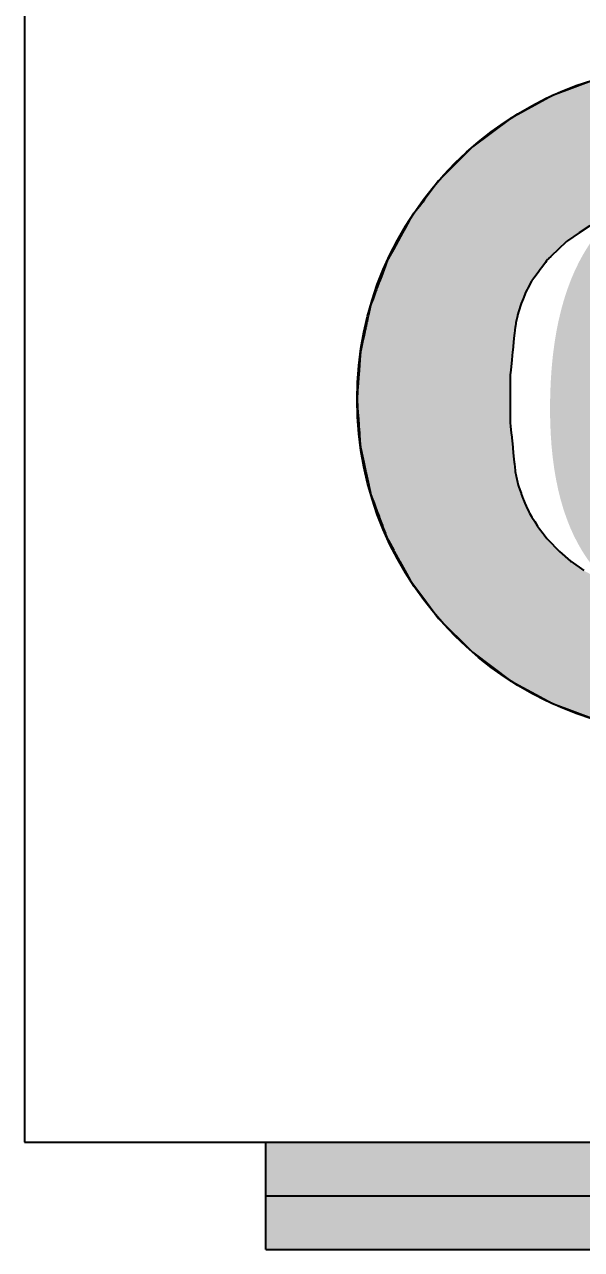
# Model space of a CAD drawing. Extents: x 2558 to 85222, y -662 to 28852.
# Drawn here: x 46371 to 46682, y 5809 to 6494 of the extents above; entities that cross this region are included whole.
import ezdxf

# ---------------------------------------------------------------- set-up
doc = ezdxf.new("R2010")
doc.units = 0
doc.header["$MEASUREMENT"] = 0
doc.layers.get('0').update_dxf_attribs({"linetype": 'CONTINUOUS'})
doc.layers.add('DIMENSION', color=2, linetype='CONTINUOUS')
doc.layers.add('TABLE', color=7, linetype='CONTINUOUS')
doc.styles.add('SHO', font='seo.shx', dxfattribs={"width": 1.2, "bigfont": 'sho.shx'})

# ---------------------------------------------------------------- blocks, each defined once
blk = doc.blocks.new('RCSTD3_DETAIL_OUTLINE')
at = {"layer": 'DIMENSION', "linetype": 'CONTINUOUS'}
for p, q in [((996.552017, 1147.63259), (971.570726, 1138.31505)), ((971.570726, 1138.31505), (948.169731, 1125.53714)), ((948.169731, 1125.53714), (926.825412, 1109.558983)), ((926.825412, 1109.558983), (907.972276, 1090.705846)), ((907.972276, 1090.705846), (900.476243, 1080.69232)), ((897.934357, 1077.296757), (895.454202, 1073.983658)), ((899.041697, 1078.775991), (897.934357, 1077.296757)), ((900.038128, 1080.107066), (899.041697, 1078.775991)), ((900.476243, 1080.69232), (900.038128, 1080.107066)), ((891.994118, 1069.361527), (890.524212, 1066.669595)), ((894.318083, 1072.465981), (891.994118, 1069.361527)), ((895.454202, 1073.983658), (894.318083, 1072.465981)), ((889.908888, 1065.542713), (887.706874, 1061.510026)), ((890.524212, 1066.669595), (889.908888, 1065.542713)), ((992.534569, 1065.542713), (986.595562, 1061.510026)), ((885.076208, 1056.69232), (882.657613, 1052.262995)), ((885.254573, 1057.018972), (885.076208, 1056.69232)), ((887.706874, 1061.510026), (885.254573, 1057.018972)), ((979.500443, 1056.69232), (974.817055, 1052.262995)), ((979.981509, 1057.018972), (979.500443, 1056.69232)), ((986.595562, 1061.510026), (979.981509, 1057.018972)), ((880.530241, 1048.367003), (879.851199, 1047.12343)), ((880.759471, 1048.786808), (880.530241, 1048.367003)), ((882.657613, 1052.262995), (880.759471, 1048.786808)), ((970.69759, 1048.367003), (969.382687, 1047.12343)), ((971.141475, 1048.786808), (970.69759, 1048.367003)), ((974.817055, 1052.262995), (971.141475, 1048.786808)), ((877.667726, 1041.80889), (876.517147, 1038.724068)), ((877.816348, 1042.207361), (877.667726, 1041.80889)), ((878.880725, 1045.061066), (877.816348, 1042.207361)), ((879.216208, 1045.960533), (878.880725, 1045.061066)), ((879.564138, 1046.597718), (879.216208, 1045.960533)), ((879.841494, 1047.105657), (879.564138, 1046.597718)), ((879.851199, 1047.12343), (879.841494, 1047.105657)), ((965.297816, 1041.80889), (963.024536, 1038.724068)), ((965.591459, 1042.207361), (965.297816, 1041.80889)), ((967.694424, 1045.061066), (965.591459, 1042.207361)), ((968.357263, 1045.960533), (967.694424, 1045.061066)), ((968.82682, 1046.597718), (968.357263, 1045.960533)), ((969.363895, 1047.105657), (968.82682, 1046.597718)), ((969.382687, 1047.12343), (969.363895, 1047.105657)), ((874.94719, 1034.514852), (873.45965, 1030.526601)), ((875.042751, 1034.77106), (874.94719, 1034.514852)), ((875.581587, 1036.215736), (875.042751, 1034.77106)), ((876.517147, 1038.724068), (875.581587, 1036.215736)), ((959.973789, 1034.514852), (957.830626, 1030.526601)), ((960.111467, 1034.77106), (959.973789, 1034.514852)), ((961.176084, 1036.215736), (960.111467, 1034.77106)), ((963.024536, 1038.724068), (961.176084, 1036.215736)), ((872.728723, 1028.56691), (871.283575, 1024.69232)), ((873.219724, 1029.883336), (872.728723, 1028.56691)), ((873.45965, 1030.526601), (873.219724, 1029.883336)), ((956.777548, 1028.56691), (955.157585, 1024.69232)), ((957.484955, 1029.883336), (956.777548, 1028.56691)), ((957.830626, 1030.526601), (957.484955, 1029.883336)), ((869.898668, 1020.979241), (868.699229, 1015.465508)), ((870.305059, 1022.068816), (869.898668, 1020.979241)), ((871.283575, 1024.69232), (870.305059, 1022.068816)), ((953.727678, 1020.979241), (952.042444, 1015.465508)), ((954.0607, 1022.068816), (953.727678, 1020.979241)), ((955.157585, 1024.69232), (954.0607, 1022.068816)), ((868.622135, 1015.111113), (867.794491, 1011.306493)), ((868.699229, 1015.465508), (868.622135, 1015.111113)), ((951.972226, 1015.111113), (951.218401, 1011.306493)), ((952.042444, 1015.465508), (951.972226, 1015.111113)), ((866.929452, 1007.329972), (866.444736, 1005.101768)), ((867.225812, 1008.69232), (866.929452, 1007.329972)), ((867.406215, 1009.521618), (867.225812, 1008.69232)), ((867.697495, 1010.86061), (867.406215, 1009.521618)), ((867.794491, 1011.306493), (867.697495, 1010.86061)), ((950.562932, 1007.329972), (950.338025, 1005.101768)), ((950.700443, 1008.69232), (950.562932, 1007.329972)), ((950.864756, 1009.521618), (950.700443, 1008.69232)), ((951.130056, 1010.86061), (950.864756, 1009.521618)), ((951.218401, 1011.306493), (951.130056, 1010.86061)), ((865.435124, 1000.460659), (864.428531, 995.833424)), ((866.263009, 1004.266384), (865.435124, 1000.460659)), ((866.444736, 1005.101768), (866.263009, 1004.266384)), ((949.869566, 1000.460659), (949.402508, 995.833424)), ((950.253704, 1004.266384), (949.869566, 1000.460659)), ((950.338025, 1005.101768), (950.253704, 1004.266384)), ((864.231176, 994.926198), (863.923616, 990.625956)), ((864.240385, 994.968531), (864.231176, 994.926198)), ((864.428531, 995.833424), (864.240385, 994.968531)), ((949.310935, 994.926198), (948.876883, 990.625956)), ((949.315208, 994.968531), (949.310935, 994.926198)), ((949.402508, 995.833424), (949.315208, 994.968531)), ((863.923616, 990.625956), (863.499234, 984.69232)), ((948.876883, 990.625956), (948.27796, 984.69232)), ((863.153379, 979.856629), (863.034444, 978.193702)), ((863.213149, 980.69232), (863.153379, 979.856629)), ((863.311736, 982.070743), (863.213149, 980.69232)), ((863.499234, 984.69232), (863.311736, 982.070743)), ((948.27796, 984.69232), (948.013347, 982.070743)), ((948.013347, 982.070743), (948.013347, 980.69232)), ((948.013347, 980.69232), (948.013347, 979.856629)), ((948.013347, 979.856629), (948.013347, 978.193702)), ((862.682793, 973.276983), (862.534966, 971.210081)), ((862.842535, 975.510467), (862.682793, 973.276983)), ((862.973602, 977.343019), (862.842535, 975.510467)), ((863.034444, 978.193702), (862.973602, 977.343019)), ((948.013347, 978.193702), (948.013347, 977.343019)), ((948.013347, 977.343019), (948.013347, 975.510467)), ((948.013347, 975.510467), (948.013347, 973.276983)), ((948.013347, 973.276983), (948.013347, 971.210081)), ((862.500468, 970.727744), (862.329105, 968.33177)), ((862.329105, 968.33177), (862.366779, 967.805018)), ((862.366779, 967.805018), (862.593457, 964.635647)), ((862.534966, 971.210081), (862.500468, 970.727744)), ((948.013347, 971.210081), (948.013347, 970.727744)), ((948.013347, 970.727744), (948.013347, 968.33177)), ((948.013347, 968.33177), (948.013347, 967.805018)), ((948.013347, 967.805018), (948.013347, 964.635647)), ((862.593457, 964.635647), (862.637729, 964.016646)), ((862.637729, 964.016646), (862.843656, 961.13741)), ((862.843656, 961.13741), (863.106318, 957.464912)), ((948.013347, 964.635647), (948.013347, 964.016646)), ((948.013347, 964.016646), (948.013347, 961.13741)), ((948.013347, 961.13741), (948.013347, 957.464912)), ((863.106318, 957.464912), (863.176316, 956.486203)), ((863.176316, 956.486203), (863.260161, 955.313896)), ((863.260161, 955.313896), (863.38772, 953.530391)), ((863.38772, 953.530391), (863.676785, 949.488741)), ((948.013347, 957.464912), (948.013347, 956.486203)), ((948.013347, 956.486203), (948.013347, 955.313896)), ((948.013347, 955.313896), (948.193368, 953.530391)), ((948.193368, 953.530391), (948.601319, 949.488741)), ((863.676785, 949.488741), (863.722645, 948.847537)), ((863.722645, 948.847537), (863.978065, 945.276294)), ((863.978065, 945.276294), (864.231176, 941.737341)), ((948.601319, 949.488741), (948.66604, 948.847537)), ((948.66604, 948.847537), (949.02651, 945.276294)), ((949.02651, 945.276294), (949.383721, 941.737341)), ((864.231176, 941.737341), (864.379433, 941.055814)), ((864.379433, 941.055814), (864.38851, 941.014085)), ((864.38851, 941.014085), (865.328653, 936.69232)), ((949.383721, 941.737341), (949.452512, 941.055814)), ((949.452512, 941.055814), (949.456724, 941.014085)), ((949.456724, 941.014085), (949.892949, 936.69232)), ((865.328653, 936.69232), (866.079029, 933.242899)), ((866.079029, 933.242899), (866.268796, 932.370554)), ((866.268796, 932.370554), (867.068947, 928.69232)), ((949.892949, 936.69232), (950.241122, 933.242899)), ((950.241122, 933.242899), (950.329174, 932.370554)), ((950.329174, 932.370554), (950.700443, 928.69232)), ((867.068947, 928.69232), (867.195982, 928.108345)), ((867.195982, 928.108345), (867.767805, 925.479721)), ((867.767805, 925.479721), (868.112344, 923.895899)), ((950.700443, 928.69232), (950.827404, 928.108345)), ((950.827404, 928.108345), (951.398887, 925.479721)), ((951.398887, 925.479721), (951.743223, 923.895899)), ((868.112344, 923.895899), (868.846355, 920.521704)), ((868.846355, 920.521704), (868.991551, 919.854249)), ((868.991551, 919.854249), (869.443046, 917.778763)), ((951.743223, 923.895899), (952.476799, 920.521704)), ((952.476799, 920.521704), (952.704008, 919.854249)), ((952.704008, 919.854249), (953.410526, 917.778763)), ((869.443046, 917.778763), (869.847454, 915.919727)), ((869.847454, 915.919727), (869.898668, 915.684299)), ((869.898668, 915.684299), (871.046713, 912.606271)), ((871.046713, 912.606271), (871.180629, 912.247229)), ((871.180629, 912.247229), (871.897947, 910.324025)), ((953.410526, 917.778763), (954.043361, 915.919727)), ((954.043361, 915.919727), (954.123503, 915.684299)), ((954.123503, 915.684299), (955.171297, 912.606271)), ((955.171297, 912.606271), (955.340259, 912.247229)), ((955.340259, 912.247229), (956.245307, 910.324025)), ((871.897947, 910.324025), (872.485404, 908.748992)), ((872.485404, 908.748992), (873.667518, 905.579621)), ((873.667518, 905.579621), (873.938165, 904.853989)), ((873.938165, 904.853989), (874.620431, 903.024764)), ((956.245307, 910.324025), (956.986507, 908.748992)), ((956.986507, 908.748992), (958.477993, 905.579621)), ((958.477993, 905.579621), (958.819471, 904.853989)), ((958.819471, 904.853989), (959.93703, 903.024764)), ((874.620431, 903.024764), (874.757639, 902.656895)), ((874.757639, 902.656895), (875.708455, 900.107657)), ((875.708455, 900.107657), (876.541502, 897.874173)), ((876.541502, 897.874173), (876.66513, 897.542713)), ((876.66513, 897.542713), (877.188483, 896.139549)), ((959.93703, 903.024764), (960.161778, 902.656895)), ((960.161778, 902.656895), (961.719227, 900.107657)), ((961.719227, 900.107657), (963.083766, 897.874173)), ((963.083766, 897.874173), (963.28627, 897.542713)), ((963.28627, 897.542713), (964.361167, 896.139549)), ((877.188483, 896.139549), (877.225009, 896.04162)), ((877.225009, 896.04162), (878.162537, 893.528011)), ((878.162537, 893.528011), (878.474233, 892.69232)), ((878.474233, 892.69232), (879.216208, 890.703007)), ((879.216208, 890.703007), (879.319159, 890.514467)), ((879.319159, 890.514467), (879.862401, 889.519594)), ((964.361167, 896.139549), (964.436185, 896.04162)), ((964.436185, 896.04162), (966.36174, 893.528011)), ((966.36174, 893.528011), (967.001923, 892.69232)), ((967.001923, 892.69232), (968.52584, 890.703007)), ((968.52584, 890.703007), (968.670271, 890.514467)), ((968.670271, 890.514467), (969.6071, 889.519594)), ((879.862401, 889.519594), (882.838691, 884.068926)), ((882.838691, 884.068926), (883.181118, 883.441817)), ((969.6071, 889.519594), (974.739762, 884.068926)), ((974.739762, 884.068926), (975.458624, 883.441817)), ((883.181118, 883.441817), (886.130584, 878.040274)), ((886.130584, 878.040274), (886.288294, 877.751449)), ((886.288294, 877.751449), (889.050788, 872.69232)), ((975.458624, 883.441817), (981.650476, 878.040274)), ((981.650476, 878.040274), (982.052824, 877.751449)), ((982.052824, 877.751449), (989.100443, 872.69232)), ((889.050788, 872.69232), (891.994118, 867.302013)), ((891.994118, 867.302013), (892.785379, 866.245012)), ((892.785379, 866.245012), (896.24753, 861.620119)), ((896.24753, 861.620119), (898.39629, 858.749712)), ((898.39629, 858.749712), (899.111217, 857.794682)), ((899.111217, 857.794682), (907.972276, 845.957693)), ((907.972276, 845.957693), (926.825412, 827.104557)), ((926.825412, 827.104557), (948.169731, 811.126399)), ((948.169731, 811.126399), (971.570726, 798.34849)), ((971.570726, 798.34849), (996.552017, 789.03095)), ((811.399227, 493.083584), (811.399227, 553.083584)), ((811.399227, 523.083584), (18233.971397, 523.083584))]:
    blk.add_line(p, q, dxfattribs=at)
blk.add_circle((1049.199488, 968.33177), 186.870384, dxfattribs=at)
for points in [[(996.552017, 1147.63259), (971.570726, 1138.31505), (1126.828251, 1138.31505)], [(971.570726, 1138.31505), (948.169731, 1125.53714), (1150.229245, 1125.53714)], [(948.169731, 1125.53714), (926.825412, 1109.558983), (1171.573565, 1109.558983)], [(926.825412, 1109.558983), (907.972276, 1090.705846), (1190.426701, 1090.705846)], [(907.972276, 1090.705846), (900.476243, 1080.69232), (1197.922734, 1080.69232)], [(897.934357, 1077.296757), (895.454202, 1073.983658), (1010.379184, 1073.983658)], [(899.041697, 1078.775991), (897.934357, 1077.296757), (1022.750611, 1077.296757)], [(900.038128, 1080.107066), (899.041697, 1078.775991), (1028.27421, 1078.775991)], [(900.476243, 1080.69232), (900.038128, 1080.107066), (1041.073003, 1080.107066)], [(891.994118, 1069.361527), (890.524212, 1066.669595), (994.194147, 1066.669595)], [(894.318083, 1072.465981), (891.994118, 1069.361527), (1000.15103, 1069.361527)], [(895.454202, 1073.983658), (894.318083, 1072.465981), (1007.020769, 1072.465981)], [(889.908888, 1065.542713), (887.706874, 1061.510026), (986.595562, 1061.510026)], [(890.524212, 1066.669595), (889.908888, 1065.542713), (992.534569, 1065.542713)], [(885.076208, 1056.69232), (882.657613, 1052.262995), (974.817055, 1052.262995)], [(885.254573, 1057.018972), (885.076208, 1056.69232), (979.500443, 1056.69232)], [(887.706874, 1061.510026), (885.254573, 1057.018972), (979.981509, 1057.018972)], [(880.530241, 1048.367003), (879.851199, 1047.12343), (969.382687, 1047.12343)], [(880.759471, 1048.786808), (880.530241, 1048.367003), (970.69759, 1048.367003)], [(882.657613, 1052.262995), (880.759471, 1048.786808), (971.141475, 1048.786808)], [(877.667726, 1041.80889), (876.517147, 1038.724068), (963.024536, 1038.724068)], [(877.816348, 1042.207361), (877.667726, 1041.80889), (965.297816, 1041.80889)], [(878.880725, 1045.061066), (877.816348, 1042.207361), (965.591459, 1042.207361)], [(879.216208, 1045.960533), (878.880725, 1045.061066), (967.694424, 1045.061066)], [(879.564138, 1046.597718), (879.216208, 1045.960533), (968.357263, 1045.960533)], [(879.841494, 1047.105657), (879.564138, 1046.597718), (968.82682, 1046.597718)], [(879.851199, 1047.12343), (879.841494, 1047.105657), (969.363895, 1047.105657)], [(874.94719, 1034.514852), (873.45965, 1030.526601), (957.830626, 1030.526601)], [(875.042751, 1034.77106), (874.94719, 1034.514852), (959.973789, 1034.514852)], [(875.581587, 1036.215736), (875.042751, 1034.77106), (960.111467, 1034.77106)], [(876.517147, 1038.724068), (875.581587, 1036.215736), (961.176084, 1036.215736)], [(872.728723, 1028.56691), (871.283575, 1024.69232), (955.157585, 1024.69232)], [(873.219724, 1029.883336), (872.728723, 1028.56691), (956.777548, 1028.56691)], [(873.45965, 1030.526601), (873.219724, 1029.883336), (957.484955, 1029.883336)], [(869.898668, 1020.979241), (868.699229, 1015.465508), (952.042444, 1015.465508)], [(870.305059, 1022.068816), (869.898668, 1020.979241), (953.727678, 1020.979241)], [(871.283575, 1024.69232), (870.305059, 1022.068816), (954.0607, 1022.068816)], [(868.622135, 1015.111113), (867.794491, 1011.306493), (951.218401, 1011.306493)], [(868.699229, 1015.465508), (868.622135, 1015.111113), (951.972226, 1015.111113)], [(866.929452, 1007.329972), (866.444736, 1005.101768), (950.338025, 1005.101768)], [(867.225812, 1008.69232), (866.929452, 1007.329972), (950.562932, 1007.329972)], [(867.406215, 1009.521618), (867.225812, 1008.69232), (950.700443, 1008.69232)], [(867.697495, 1010.86061), (867.406215, 1009.521618), (950.864756, 1009.521618)], [(867.794491, 1011.306493), (867.697495, 1010.86061), (951.130056, 1010.86061)], [(865.435124, 1000.460659), (864.428531, 995.833424), (949.402508, 995.833424)], [(866.263009, 1004.266384), (865.435124, 1000.460659), (949.869566, 1000.460659)], [(866.444736, 1005.101768), (866.263009, 1004.266384), (950.253704, 1004.266384)], [(864.231176, 994.926198), (863.923616, 990.625956), (948.876883, 990.625956)], [(864.240385, 994.968531), (864.231176, 994.926198), (949.310935, 994.926198)], [(864.428531, 995.833424), (864.240385, 994.968531), (949.315208, 994.968531)], [(863.923616, 990.625956), (863.499234, 984.69232), (948.27796, 984.69232)], [(863.153379, 979.856629), (863.034444, 978.193702), (948.013347, 978.193702)], [(863.213149, 980.69232), (863.153379, 979.856629), (948.013347, 979.856629)], [(863.311736, 982.070743), (863.213149, 980.69232), (948.013347, 980.69232)], [(863.499234, 984.69232), (863.311736, 982.070743), (948.013347, 982.070743)], [(862.682793, 973.276983), (862.534966, 971.210081), (948.013347, 971.210081)], [(862.842535, 975.510467), (862.682793, 973.276983), (948.013347, 973.276983)], [(862.973602, 977.343019), (862.842535, 975.510467), (948.013347, 975.510467)], [(863.034444, 978.193702), (862.973602, 977.343019), (948.013347, 977.343019)], [(862.500468, 970.727744), (862.329105, 968.33177), (948.013347, 968.33177)], [(862.329105, 968.33177), (862.366779, 967.805018), (948.013347, 967.805018)], [(862.366779, 967.805018), (862.593457, 964.635647), (948.013347, 964.635647)], [(862.534966, 971.210081), (862.500468, 970.727744), (948.013347, 970.727744)], [(862.593457, 964.635647), (862.637729, 964.016646), (948.013347, 964.016646)], [(862.637729, 964.016646), (862.843656, 961.13741), (948.013347, 961.13741)], [(862.843656, 961.13741), (863.106318, 957.464912), (948.013347, 957.464912)], [(863.106318, 957.464912), (863.176316, 956.486203), (948.013347, 956.486203)], [(863.176316, 956.486203), (863.260161, 955.313896), (948.013347, 955.313896)], [(863.260161, 955.313896), (863.38772, 953.530391), (948.193368, 953.530391)], [(863.38772, 953.530391), (863.676785, 949.488741), (948.601319, 949.488741)], [(863.676785, 949.488741), (863.722645, 948.847537), (948.66604, 948.847537)], [(863.722645, 948.847537), (863.978065, 945.276294), (949.02651, 945.276294)], [(863.978065, 945.276294), (864.231176, 941.737341), (949.383721, 941.737341)], [(864.231176, 941.737341), (864.379433, 941.055814), (949.452512, 941.055814)], [(864.379433, 941.055814), (864.38851, 941.014085), (949.456724, 941.014085)], [(864.38851, 941.014085), (865.328653, 936.69232), (949.892949, 936.69232)], [(865.328653, 936.69232), (866.079029, 933.242899), (950.241122, 933.242899)], [(866.079029, 933.242899), (866.268796, 932.370554), (950.329174, 932.370554)], [(866.268796, 932.370554), (867.068947, 928.69232), (950.700443, 928.69232)], [(867.068947, 928.69232), (867.195982, 928.108345), (950.827404, 928.108345)], [(867.195982, 928.108345), (867.767805, 925.479721), (951.398887, 925.479721)], [(867.767805, 925.479721), (868.112344, 923.895899), (951.743223, 923.895899)], [(868.112344, 923.895899), (868.846355, 920.521704), (952.476799, 920.521704)], [(868.846355, 920.521704), (868.991551, 919.854249), (952.704008, 919.854249)], [(868.991551, 919.854249), (869.443046, 917.778763), (953.410526, 917.778763)], [(869.443046, 917.778763), (869.847454, 915.919727), (954.043361, 915.919727)], [(869.847454, 915.919727), (869.898668, 915.684299), (954.123503, 915.684299)], [(869.898668, 915.684299), (871.046713, 912.606271), (955.171297, 912.606271)], [(871.046713, 912.606271), (871.180629, 912.247229), (955.340259, 912.247229)], [(871.180629, 912.247229), (871.897947, 910.324025), (956.245307, 910.324025)], [(871.897947, 910.324025), (872.485404, 908.748992), (956.986507, 908.748992)], [(872.485404, 908.748992), (873.667518, 905.579621), (958.477993, 905.579621)], [(873.667518, 905.579621), (873.938165, 904.853989), (958.819471, 904.853989)], [(873.938165, 904.853989), (874.620431, 903.024764), (959.93703, 903.024764)], [(874.620431, 903.024764), (874.757639, 902.656895), (960.161778, 902.656895)], [(874.757639, 902.656895), (875.708455, 900.107657), (961.719227, 900.107657)], [(875.708455, 900.107657), (876.541502, 897.874173), (963.083766, 897.874173)], [(876.541502, 897.874173), (876.66513, 897.542713), (963.28627, 897.542713)], [(876.66513, 897.542713), (877.188483, 896.139549), (964.361167, 896.139549)], [(877.188483, 896.139549), (877.225009, 896.04162), (964.436185, 896.04162)], [(877.225009, 896.04162), (878.162537, 893.528011), (966.36174, 893.528011)], [(878.162537, 893.528011), (878.474233, 892.69232), (967.001923, 892.69232)], [(878.474233, 892.69232), (879.216208, 890.703007), (968.52584, 890.703007)], [(879.216208, 890.703007), (879.319159, 890.514467), (968.670271, 890.514467)], [(879.319159, 890.514467), (879.862401, 889.519594), (969.6071, 889.519594)], [(879.862401, 889.519594), (882.838691, 884.068926), (974.739762, 884.068926)], [(882.838691, 884.068926), (883.181118, 883.441817), (975.458624, 883.441817)], [(883.181118, 883.441817), (886.130584, 878.040274), (981.650476, 878.040274)], [(886.130584, 878.040274), (886.288294, 877.751449), (982.052824, 877.751449)], [(886.288294, 877.751449), (889.050788, 872.69232), (989.100443, 872.69232)], [(889.050788, 872.69232), (891.994118, 867.302013), (999.182587, 867.302013)], [(891.994118, 867.302013), (892.785379, 866.245012), (1001.159623, 866.245012)], [(892.785379, 866.245012), (896.24753, 861.620119), (1014.028266, 861.620119)], [(896.24753, 861.620119), (898.39629, 858.749712), (1027.832913, 858.749712)], [(898.39629, 858.749712), (899.111217, 857.794682), (1041.900443, 857.794682)], [(899.111217, 857.794682), (907.972276, 845.957693), (1190.426701, 845.957693)], [(907.972276, 845.957693), (926.825412, 827.104557), (1171.573565, 827.104557)], [(926.825412, 827.104557), (948.169731, 811.126399), (1150.229245, 811.126399)], [(948.169731, 811.126399), (971.570726, 798.34849), (1126.828251, 798.34849)], [(971.570726, 798.34849), (996.552017, 789.03095), (1101.846959, 789.03095)], [(811.399227, 553.083584), (811.399227, 493.083584), (18203.971397, 553.083584), (18263.971397, 493.083584)]]:
    blk.add_solid(points, dxfattribs=at)
at = {"layer": 'DIMENSION', "linetype": 'CONTINUOUS', "extrusion": (0, 0, -1)}
for points in [[(-971.570726, 1138.31505), (-1126.828251, 1138.31505), (-1150.229245, 1125.53714)], [(-948.169731, 1125.53714), (-1150.229245, 1125.53714), (-1171.573565, 1109.558983)], [(-926.825412, 1109.558983), (-1171.573565, 1109.558983), (-1190.426701, 1090.705846)], [(-907.972276, 1090.705846), (-1190.426701, 1090.705846), (-1197.922734, 1080.69232)], [(-897.934357, 1077.296757), (-1022.750611, 1077.296757), (-1010.379184, 1073.983658)], [(-899.041697, 1078.775991), (-1028.27421, 1078.775991), (-1022.750611, 1077.296757)], [(-900.038128, 1080.107066), (-1041.073003, 1080.107066), (-1028.27421, 1078.775991)], [(-900.476243, 1080.69232), (-1046.700443, 1080.69232), (-1041.073003, 1080.107066)], [(-891.994118, 1069.361527), (-1000.15103, 1069.361527), (-994.194147, 1066.669595)], [(-894.318083, 1072.465981), (-1007.020769, 1072.465981), (-1000.15103, 1069.361527)], [(-895.454202, 1073.983658), (-1010.379184, 1073.983658), (-1007.020769, 1072.465981)], [(-889.908888, 1065.542713), (-992.534569, 1065.542713), (-986.595562, 1061.510026)], [(-890.524212, 1066.669595), (-994.194147, 1066.669595), (-992.534569, 1065.542713)], [(-885.076208, 1056.69232), (-979.500443, 1056.69232), (-974.817055, 1052.262995)], [(-885.254573, 1057.018972), (-979.981509, 1057.018972), (-979.500443, 1056.69232)], [(-887.706874, 1061.510026), (-986.595562, 1061.510026), (-979.981509, 1057.018972)], [(-880.530241, 1048.367003), (-970.69759, 1048.367003), (-969.382687, 1047.12343)], [(-880.759471, 1048.786808), (-971.141475, 1048.786808), (-970.69759, 1048.367003)], [(-882.657613, 1052.262995), (-974.817055, 1052.262995), (-971.141475, 1048.786808)], [(-877.667726, 1041.80889), (-965.297816, 1041.80889), (-963.024536, 1038.724068)], [(-877.816348, 1042.207361), (-965.591459, 1042.207361), (-965.297816, 1041.80889)], [(-878.880725, 1045.061066), (-967.694424, 1045.061066), (-965.591459, 1042.207361)], [(-879.216208, 1045.960533), (-968.357263, 1045.960533), (-967.694424, 1045.061066)], [(-879.564138, 1046.597718), (-968.82682, 1046.597718), (-968.357263, 1045.960533)], [(-879.841494, 1047.105657), (-969.363895, 1047.105657), (-968.82682, 1046.597718)], [(-879.851199, 1047.12343), (-969.382687, 1047.12343), (-969.363895, 1047.105657)], [(-874.94719, 1034.514852), (-959.973789, 1034.514852), (-957.830626, 1030.526601)], [(-875.042751, 1034.77106), (-960.111467, 1034.77106), (-959.973789, 1034.514852)], [(-875.581587, 1036.215736), (-961.176084, 1036.215736), (-960.111467, 1034.77106)], [(-876.517147, 1038.724068), (-963.024536, 1038.724068), (-961.176084, 1036.215736)], [(-872.728723, 1028.56691), (-956.777548, 1028.56691), (-955.157585, 1024.69232)], [(-873.219724, 1029.883336), (-957.484955, 1029.883336), (-956.777548, 1028.56691)], [(-873.45965, 1030.526601), (-957.830626, 1030.526601), (-957.484955, 1029.883336)], [(-869.898668, 1020.979241), (-953.727678, 1020.979241), (-952.042444, 1015.465508)], [(-870.305059, 1022.068816), (-954.0607, 1022.068816), (-953.727678, 1020.979241)], [(-871.283575, 1024.69232), (-955.157585, 1024.69232), (-954.0607, 1022.068816)], [(-868.622135, 1015.111113), (-951.972226, 1015.111113), (-951.218401, 1011.306493)], [(-868.699229, 1015.465508), (-952.042444, 1015.465508), (-951.972226, 1015.111113)], [(-866.929452, 1007.329972), (-950.562932, 1007.329972), (-950.338025, 1005.101768)], [(-867.225812, 1008.69232), (-950.700443, 1008.69232), (-950.562932, 1007.329972)], [(-867.406215, 1009.521618), (-950.864756, 1009.521618), (-950.700443, 1008.69232)], [(-867.697495, 1010.86061), (-951.130056, 1010.86061), (-950.864756, 1009.521618)], [(-867.794491, 1011.306493), (-951.218401, 1011.306493), (-951.130056, 1010.86061)], [(-865.435124, 1000.460659), (-949.869566, 1000.460659), (-949.402508, 995.833424)], [(-866.263009, 1004.266384), (-950.253704, 1004.266384), (-949.869566, 1000.460659)], [(-866.444736, 1005.101768), (-950.338025, 1005.101768), (-950.253704, 1004.266384)], [(-864.231176, 994.926198), (-949.310935, 994.926198), (-948.876883, 990.625956)], [(-864.240385, 994.968531), (-949.315208, 994.968531), (-949.310935, 994.926198)], [(-864.428531, 995.833424), (-949.402508, 995.833424), (-949.315208, 994.968531)], [(-863.923616, 990.625956), (-948.876883, 990.625956), (-948.27796, 984.69232)], [(-863.153379, 979.856629), (-948.013347, 979.856629), (-948.013347, 978.193702)], [(-863.213149, 980.69232), (-948.013347, 980.69232), (-948.013347, 979.856629)], [(-863.311736, 982.070743), (-948.013347, 982.070743), (-948.013347, 980.69232)], [(-863.499234, 984.69232), (-948.27796, 984.69232), (-948.013347, 982.070743)], [(-862.682793, 973.276983), (-948.013347, 973.276983), (-948.013347, 971.210081)], [(-862.842535, 975.510467), (-948.013347, 975.510467), (-948.013347, 973.276983)], [(-862.973602, 977.343019), (-948.013347, 977.343019), (-948.013347, 975.510467)], [(-863.034444, 978.193702), (-948.013347, 978.193702), (-948.013347, 977.343019)], [(-862.329105, 968.33177), (-948.013347, 968.33177), (-948.013347, 967.805018)], [(-862.366779, 967.805018), (-948.013347, 967.805018), (-948.013347, 964.635647)], [(-862.500468, 970.727744), (-948.013347, 970.727744), (-948.013347, 968.33177)], [(-862.534966, 971.210081), (-948.013347, 971.210081), (-948.013347, 970.727744)], [(-862.593457, 964.635647), (-948.013347, 964.635647), (-948.013347, 964.016646)], [(-862.637729, 964.016646), (-948.013347, 964.016646), (-948.013347, 961.13741)], [(-862.843656, 961.13741), (-948.013347, 961.13741), (-948.013347, 957.464912)], [(-863.106318, 957.464912), (-948.013347, 957.464912), (-948.013347, 956.486203)], [(-863.176316, 956.486203), (-948.013347, 956.486203), (-948.013347, 955.313896)], [(-863.260161, 955.313896), (-948.013347, 955.313896), (-948.193368, 953.530391)], [(-863.38772, 953.530391), (-948.193368, 953.530391), (-948.601319, 949.488741)], [(-863.676785, 949.488741), (-948.601319, 949.488741), (-948.66604, 948.847537)], [(-863.722645, 948.847537), (-948.66604, 948.847537), (-949.02651, 945.276294)], [(-863.978065, 945.276294), (-949.02651, 945.276294), (-949.383721, 941.737341)], [(-864.231176, 941.737341), (-949.383721, 941.737341), (-949.452512, 941.055814)], [(-864.379433, 941.055814), (-949.452512, 941.055814), (-949.456724, 941.014085)], [(-864.38851, 941.014085), (-949.456724, 941.014085), (-949.892949, 936.69232)], [(-865.328653, 936.69232), (-949.892949, 936.69232), (-950.241122, 933.242899)], [(-866.079029, 933.242899), (-950.241122, 933.242899), (-950.329174, 932.370554)], [(-866.268796, 932.370554), (-950.329174, 932.370554), (-950.700443, 928.69232)], [(-867.068947, 928.69232), (-950.700443, 928.69232), (-950.827404, 928.108345)], [(-867.195982, 928.108345), (-950.827404, 928.108345), (-951.398887, 925.479721)], [(-867.767805, 925.479721), (-951.398887, 925.479721), (-951.743223, 923.895899)], [(-868.112344, 923.895899), (-951.743223, 923.895899), (-952.476799, 920.521704)], [(-868.846355, 920.521704), (-952.476799, 920.521704), (-952.704008, 919.854249)], [(-868.991551, 919.854249), (-952.704008, 919.854249), (-953.410526, 917.778763)], [(-869.443046, 917.778763), (-953.410526, 917.778763), (-954.043361, 915.919727)], [(-869.847454, 915.919727), (-954.043361, 915.919727), (-954.123503, 915.684299)], [(-869.898668, 915.684299), (-954.123503, 915.684299), (-955.171297, 912.606271)], [(-871.046713, 912.606271), (-955.171297, 912.606271), (-955.340259, 912.247229)], [(-871.180629, 912.247229), (-955.340259, 912.247229), (-956.245307, 910.324025)], [(-871.897947, 910.324025), (-956.245307, 910.324025), (-956.986507, 908.748992)], [(-872.485404, 908.748992), (-956.986507, 908.748992), (-958.477993, 905.579621)], [(-873.667518, 905.579621), (-958.477993, 905.579621), (-958.819471, 904.853989)], [(-873.938165, 904.853989), (-958.819471, 904.853989), (-959.93703, 903.024764)], [(-874.620431, 903.024764), (-959.93703, 903.024764), (-960.161778, 902.656895)], [(-874.757639, 902.656895), (-960.161778, 902.656895), (-961.719227, 900.107657)], [(-875.708455, 900.107657), (-961.719227, 900.107657), (-963.083766, 897.874173)], [(-876.541502, 897.874173), (-963.083766, 897.874173), (-963.28627, 897.542713)], [(-876.66513, 897.542713), (-963.28627, 897.542713), (-964.361167, 896.139549)], [(-877.188483, 896.139549), (-964.361167, 896.139549), (-964.436185, 896.04162)], [(-877.225009, 896.04162), (-964.436185, 896.04162), (-966.36174, 893.528011)], [(-878.162537, 893.528011), (-966.36174, 893.528011), (-967.001923, 892.69232)], [(-878.474233, 892.69232), (-967.001923, 892.69232), (-968.52584, 890.703007)], [(-879.216208, 890.703007), (-968.52584, 890.703007), (-968.670271, 890.514467)], [(-879.319159, 890.514467), (-968.670271, 890.514467), (-969.6071, 889.519594)], [(-879.862401, 889.519594), (-969.6071, 889.519594), (-974.739762, 884.068926)], [(-882.838691, 884.068926), (-974.739762, 884.068926), (-975.458624, 883.441817)], [(-883.181118, 883.441817), (-975.458624, 883.441817), (-981.650476, 878.040274)], [(-886.130584, 878.040274), (-981.650476, 878.040274), (-982.052824, 877.751449)], [(-886.288294, 877.751449), (-982.052824, 877.751449), (-989.100443, 872.69232)], [(-889.050788, 872.69232), (-989.100443, 872.69232), (-999.182587, 867.302013)], [(-891.994118, 867.302013), (-999.182587, 867.302013), (-1001.159623, 866.245012)], [(-892.785379, 866.245012), (-1001.159623, 866.245012), (-1014.028266, 861.620119)], [(-896.24753, 861.620119), (-1014.028266, 861.620119), (-1027.832913, 858.749712)], [(-898.39629, 858.749712), (-1027.832913, 858.749712), (-1041.900443, 857.794682)], [(-899.111217, 857.794682), (-1199.28776, 857.794682), (-1190.426701, 845.957693)], [(-907.972276, 845.957693), (-1190.426701, 845.957693), (-1171.573565, 827.104557)], [(-926.825412, 827.104557), (-1171.573565, 827.104557), (-1150.229245, 811.126399)], [(-948.169731, 811.126399), (-1150.229245, 811.126399), (-1126.828251, 798.34849)], [(-971.570726, 798.34849), (-1126.828251, 798.34849), (-1101.846959, 789.03095)]]:
    blk.add_solid(points, dxfattribs=at)
at = {"layer": 'TABLE'}
for p, q in [((676.399227, 4109.025399), (676.399227, 553.083584)), ((676.399227, 553.083584), (18203.971397, 553.083584))]:
    blk.add_line(p, q, dxfattribs=at)
at = {"layer": 'TABLE', "color": 2}
blk.add_line((811.399227, 493.083584), (18263.971397, 493.083584), dxfattribs=at)
at = {"layer": 'DIMENSION', "linetype": 'CONTINUOUS', "style": 'SHO', "width": 1.2}
blk.add_text('6', height=240, dxfattribs=at).set_placement((950.700443, 848.69232))

msp = doc.modelspace()

# ---------------------------------------------------------------- block references
msp.add_blockref('RCSTD3_DETAIL_OUTLINE', (45694.560475, 5315.59351))

doc.saveas('drawing.dxf')
